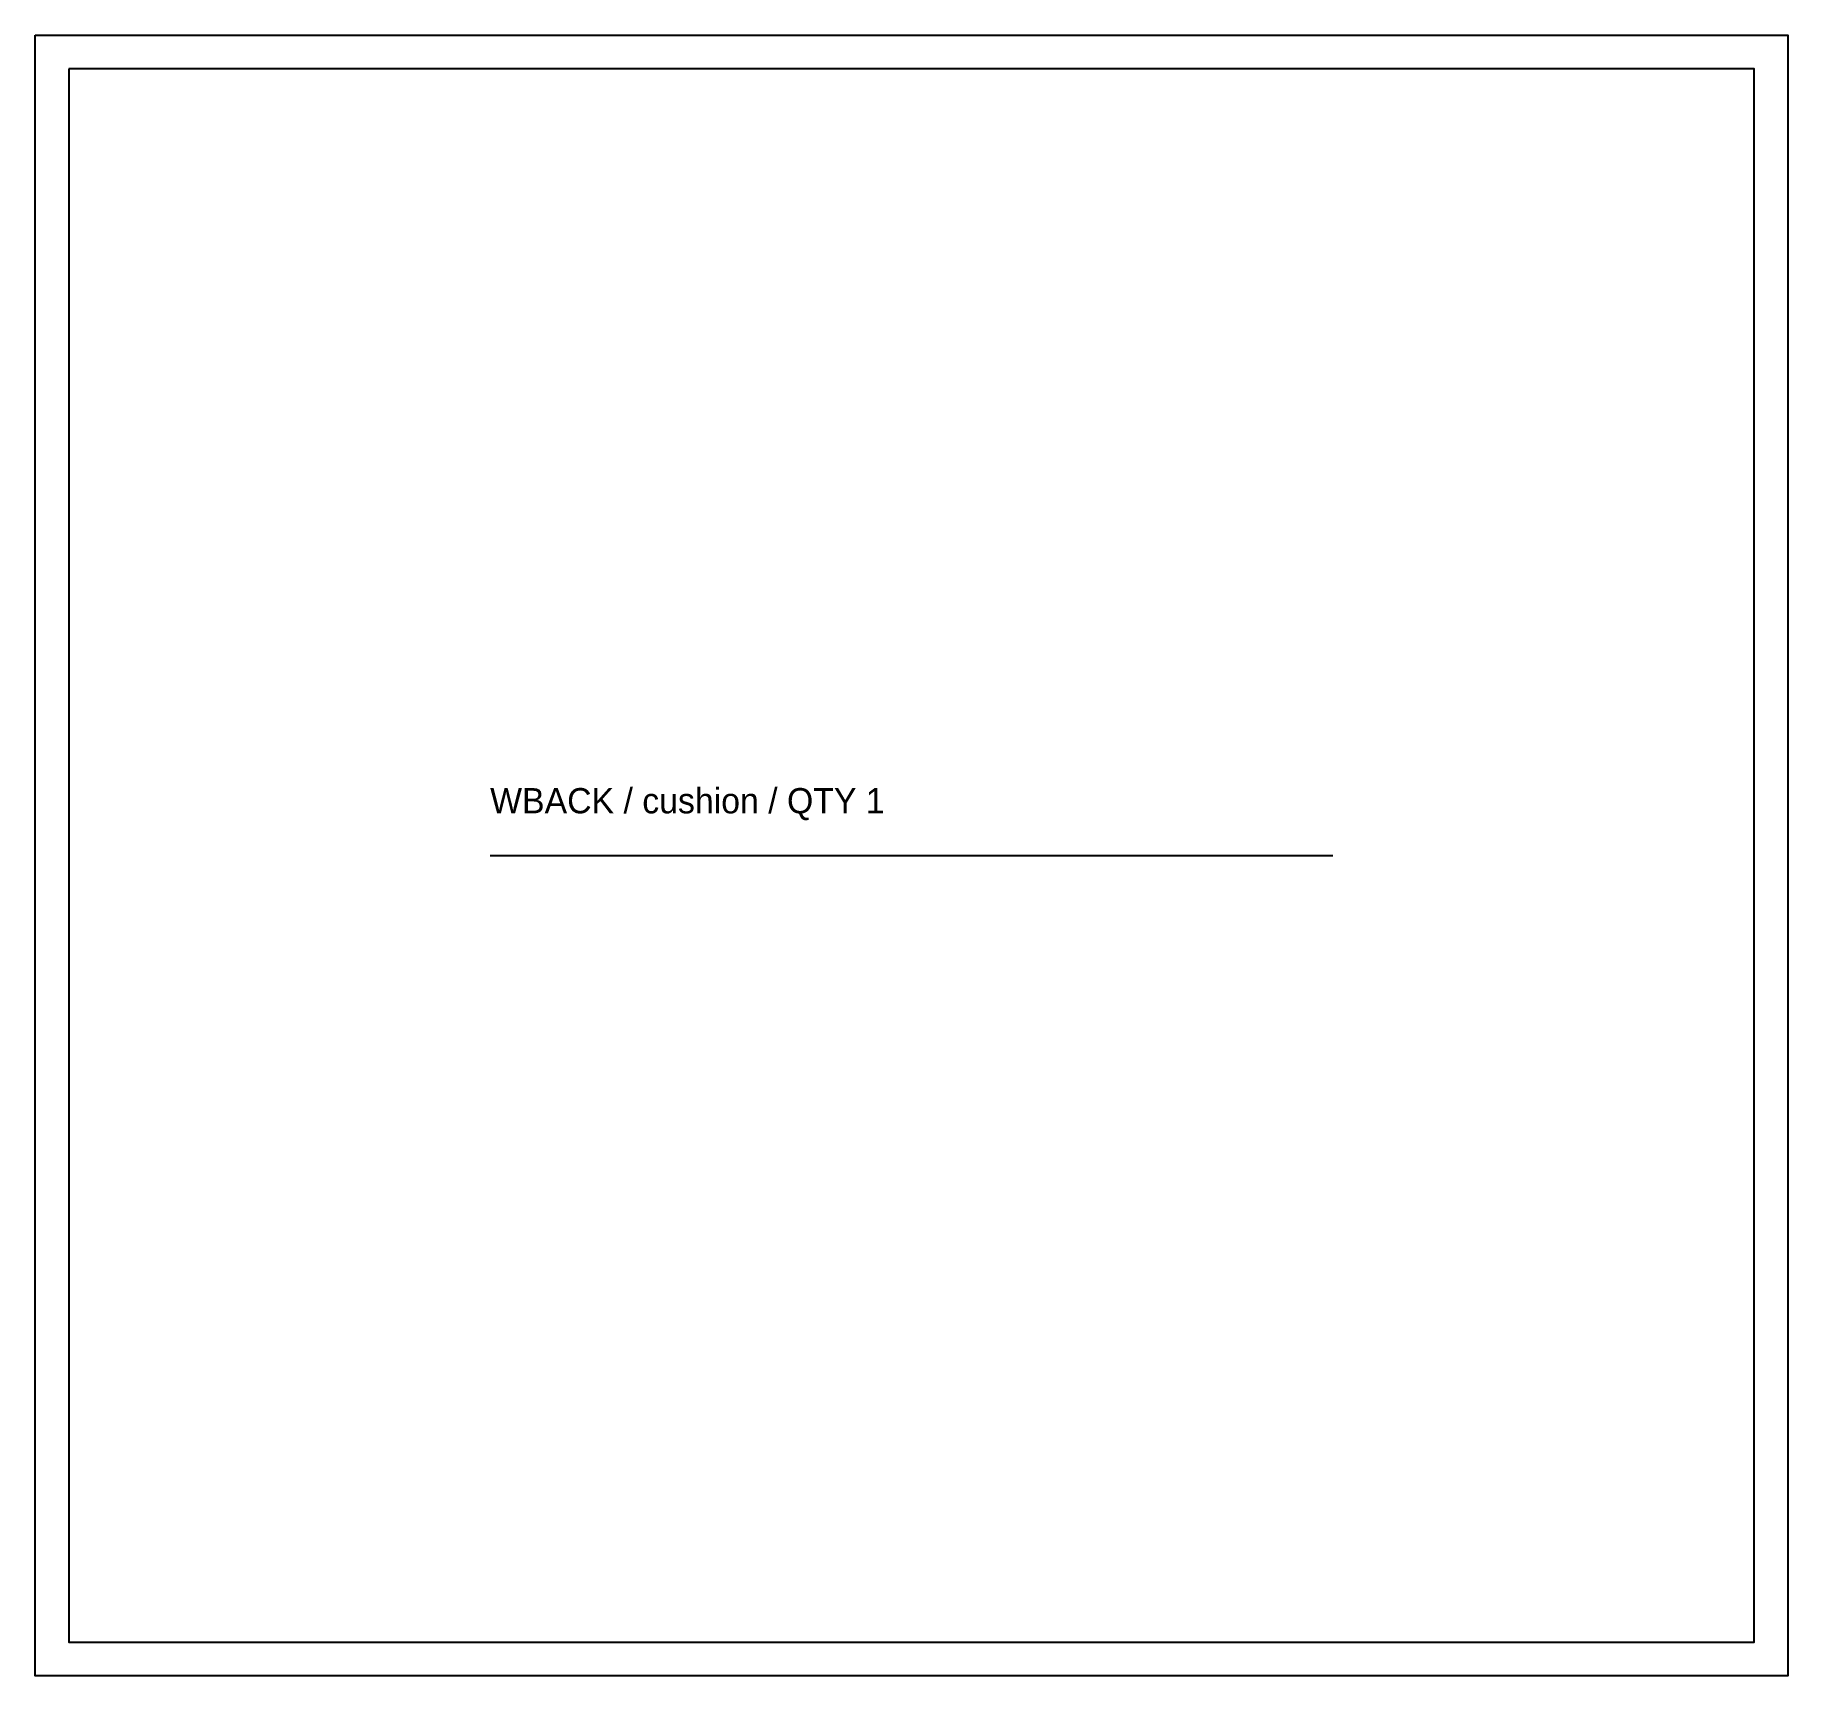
# Model space of a CAD drawing. Header units: millimetres. Extents: x -12 to 612, y -12 to 572.
import ezdxf

# ---------------------------------------------------------------- set-up
doc = ezdxf.new("R2010")
doc.units = ezdxf.units.MM
for name, color, linetype in [('CUT', 7, 'Continuous'), ('GRAIN', 3, 'Continuous'), ('ID', 7, 'Continuous'), ('SEW', 5, 'Continuous')]:
    doc.layers.add(name, color=color, linetype=linetype)

msp = doc.modelspace()

# ---------------------------------------------------------------- linework, layer by layer
at = {"layer": 'CUT'}
msp.add_lwpolyline([(-12, 572), (612, 572), (612, -12), (-12, -12)], close=True, dxfattribs=at)
at = {"layer": 'GRAIN'}
msp.add_line((150, 280), (450, 280), dxfattribs=at)
at = {"layer": 'SEW'}
msp.add_lwpolyline([(0, 560), (0, 0), (600, 0), (600, 560)], close=True, dxfattribs=at)

# ---------------------------------------------------------------- texts
at = {"layer": 'ID'}
msp.add_text('WBACK / cushion / QTY 1', height=9, dxfattribs=at).set_placement((150, 295))

doc.saveas('drawing.dxf')
